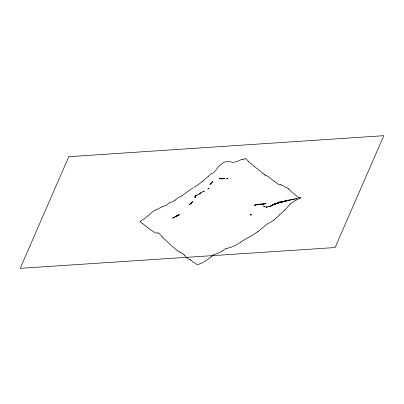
<?xml version="1.0" encoding="UTF-8"?>
<svg xmlns="http://www.w3.org/2000/svg" width="404" height="404" viewBox="0 0 404 404"><rect width="100%" height="100%" fill="white"/><g stroke="black" fill="none" stroke-linecap="round" stroke-linejoin="round"><path stroke-width="0.61" d="M191.254 203.121L192.849 201.525L189.319 204.783L191.516 202.869L190.693 203.596M289.84 204.414L289.259 205.081A18.357 14.625 -50.3 0 1 288.971 205.409L288.582 205.838A17.781 14.165 -50.3 0 0 288.198 206.277L285.81 209.08A8.747 6.969 -50.3 0 1 284.416 210.494M279.477 214.908L278.896 215.569A9.969 7.944 -50.3 0 1 277.078 217.307L276.75 217.534A13.135 10.469 -50.3 0 0 276.432 217.781A10.595 8.439 -50.3 0 0 275.513 218.614L275.21 218.907A13.802 10.994 -50.3 0 1 274.907 219.2M149.813 214.226L149.909 214.125A11.575 9.221 -50.3 0 1 150.611 213.433L151.227 212.873A14.443 11.509 -50.3 0 1 152.061 212.176L153.025 211.444A9.105 7.252 -50.3 0 1 155.257 210.105M149.616 214.438L149.323 214.751A4.388 3.495 -50.3 0 1 149.015 215.029L147.521 216.155A12.585 10.024 -50.3 0 0 146.571 216.918L145.955 217.473A5.782 4.606 -50.3 0 1 145.743 217.645A11.357 9.045 -50.3 0 1 145.208 218.034L144.339 218.64A17.402 13.867 -50.3 0 1 143.572 219.145L142.572 219.751A10.221 8.146 -50.3 0 0 141.92 220.195L140.834 220.953A6.373 5.075 -50.3 0 1 140.188 221.296L139.93 221.417L140.557 221.993A12.574 3.293 60.6 0 0 141.309 222.629L142.147 223.255A17.771 4.656 60.6 0 0 142.324 223.387L142.622 223.594A13.059 3.424 60.6 0 1 142.92 223.821L142.981 223.867M208.217 176.397L208.812 175.785A10.044 7.999 -50.3 0 1 209.115 175.488L210.444 174.27A3.52 2.803 -50.3 0 1 211.459 173.705L213.115 173.074A2.828 2.252 -50.3 0 0 213.448 172.867L214.08 172.326A11.347 9.039 -50.3 0 0 215.322 170.882L216.999 168.705A6.095 4.858 -50.3 0 0 217.261 168.317L218.438 166.665A2.485 1.98 -50.3 0 1 218.746 166.398L222.801 162.928L224.397 162.095A2.06 1.641 -50.3 0 1 224.77 161.999L225.563 161.953A4.287 3.414 -50.3 0 0 225.952 161.913L226.831 161.716A8.595 6.848 -50.3 0 1 227.846 161.524L229.588 161.514A4.848 3.863 -50.3 0 1 230.012 161.575L232.138 162.267A2.409 1.919 -50.3 0 0 232.553 162.307L234.285 162.226A3 2.394 -50.3 0 0 234.673 162.181L235.997 161.731A11.453 9.125 -50.3 0 1 236.598 161.519L237.204 161.327A12.933 10.307 -50.3 0 0 238.991 160.635L239.451 160.403A9.348 7.449 -50.3 0 1 241.37 159.716M203.303 180.871L203.904 180.275A17.953 14.302 -50.3 0 1 204.207 179.977L205.929 178.341A12.039 9.59 -50.3 0 1 206.651 177.699L207.282 177.204A10.327 8.232 -50.3 0 0 208.222 176.407M211.469 256.51L211.878 256.141M264.862 225.967L264.968 225.876A15.291 12.181 -50.3 0 1 265.276 225.609L265.797 225.169A13.231 10.539 -50.3 0 0 266.711 224.311L269.185 222.892A7.949 6.333 -50.3 0 0 269.66 222.7L270.125 222.483A10.469 8.343 -50.3 0 1 270.473 222.331L272.013 221.372A11.105 8.848 -50.3 0 1 273.195 220.473L273.74 220.109A8.393 6.686 -50.3 0 0 274.912 219.205M176.593 199.005L176.8 198.834A16.614 13.236 -50.3 0 1 177.225 198.495L178.073 197.834A13.61 10.847 -50.3 0 1 178.502 197.511A4.798 3.823 -50.3 0 1 179.745 196.824L180.467 196.581A4.934 3.929 -50.3 0 0 181.623 196.021L182.477 195.385M176.386 199.182L176.28 199.268A10.075 8.024 -50.3 0 1 175.215 200.081M284.406 210.479L283.881 210.903A6.565 5.232 -50.3 0 0 283.568 211.171L283.063 211.656A13.968 11.13 -50.3 0 1 282.76 211.943L282.245 212.413A7.787 6.201 -50.3 0 0 281.947 212.711L280.502 213.989A6.191 4.934 -50.3 0 0 279.472 214.908M182.583 195.304L184.724 193.703A17.564 13.994 -50.3 0 0 185.042 193.466L185.36 193.218A10.888 8.676 -50.3 0 1 186.007 192.748L186.885 192.183A14.019 11.171 -50.3 0 0 187.971 191.415L188.602 190.915A11.292 8.999 -50.3 0 1 189.35 190.36L189.905 190.006A9.383 7.479 -50.3 0 0 190.34 189.708L190.986 189.239A14.297 11.393 -50.3 0 1 192.188 188.431L193.082 187.9M257.939 231.628L259.757 230.275A16.635 13.251 -50.3 0 0 260.701 229.507L262.348 228.033A14.978 11.933 -50.3 0 1 263.605 226.998L264.029 226.674A7.964 6.348 -50.3 0 0 264.347 226.422A13.847 11.034 -50.3 0 0 264.655 226.149M222.453 250.879L222.771 250.647A16.266 12.958 -50.3 0 1 223.205 250.339L224.609 249.349A6.1 4.858 -50.3 0 1 226.679 248.288M173.892 200.924L174.003 200.849A10.898 8.681 -50.3 0 1 174.326 200.621A6.898 5.494 -50.3 0 1 174.543 200.48L175.21 200.071M173.68 201.081L172.912 201.586A2.793 2.227 -50.3 0 1 172.564 201.753L170.836 202.207A9.029 7.196 -50.3 0 0 169.337 202.934M272.084 205.57L272.942 204.949L271.468 205.828M274.23 204.424L275.705 203.53L273.589 204.656M199.005 194.188L200.318 193.354L194.708 196.268L197.152 195.066M240.355 242.304L239.38 242.976A16.074 12.807 -50.3 0 1 238.714 243.4L238.158 243.738A13.665 10.888 -50.3 0 0 237.825 243.945L237.39 244.228A10.474 8.343 -50.3 0 1 236.032 244.986L235.451 245.253A14.534 11.58 -50.3 0 0 234.992 245.481L234.532 245.713A12.832 10.221 -50.3 0 1 234.073 245.935L233.022 246.42A15.564 12.398 -50.3 0 1 232.679 246.581A6.469 5.151 -50.3 0 1 232.325 246.728L230.77 247.283A15.296 12.186 -50.3 0 1 229.921 247.561L228.194 248.026A13.943 11.11 -50.3 0 1 227.442 248.192L226.684 248.339M202.131 181.77L201.697 182.058A13.655 10.883 -50.3 0 0 201.046 182.517L198.384 184.557A15.216 12.12 -50.3 0 1 196.97 185.517L195.076 186.663M290.976 203.414L291.198 203.273A12.201 9.721 -50.3 0 1 291.531 203.076L292.092 202.752A11.009 8.772 -50.3 0 0 293.183 202.025L293.723 201.621A11.761 9.368 -50.3 0 1 295.38 200.566L295.496 200.515M194.748 186.875L193.859 187.431M250.202 236.512L251.884 235.547A11.878 9.464 -50.3 0 0 252.773 234.987L254.944 233.482A13.771 10.974 -50.3 0 1 256.055 232.805L256.166 232.744M297.288 199.49L296.4 200.02A13.711 10.923 -50.3 0 1 295.839 200.333L295.723 200.394M250.086 236.577L247.485 238.017M169.332 202.924L168.221 203.611A2.712 2.161 -50.3 0 0 167.907 203.874L166.701 205.04A2.57 2.045 -50.3 0 1 166.251 205.308L165.18 205.707M270.554 206.247L271.756 205.591M247.263 238.143L245.238 239.294A16.71 13.317 -50.3 0 0 244.905 239.501L241.021 241.885A12.039 9.595 -50.3 0 0 240.355 242.304M158.025 232.957L156.378 233.063A9.11 2.384 60.6 0 1 156.232 233.027L155.984 232.957A7.322 1.919 60.6 0 0 155.838 232.921L155.565 232.891A4.924 1.288 60.6 0 1 155.363 232.825L155.04 232.654A16.524 4.328 60.6 0 1 154.586 232.371L154.469 232.295A13.231 3.464 60.6 0 0 154.298 232.179A5.893 1.545 60.6 0 0 154.131 232.083L153.813 231.931A8.196 2.146 60.6 0 1 153.247 231.578L153.005 231.401A11.756 3.08 60.6 0 0 152.707 231.184L151.732 230.522A10.433 2.732 60.6 0 0 151.379 230.285L151.046 230.098A7.216 1.889 60.6 0 1 150.874 229.987L149.354 228.922A11.267 2.949 60.6 0 1 149.056 228.704L148.748 228.462A12.413 3.252 60.6 0 0 148.505 228.275L148.268 228.103A16.271 4.262 60.6 0 1 147.904 227.826L147.723 227.674M274.225 204.454L278.336 202.904L276.336 203.358L279.982 202.465L276.356 203.363L279.007 202.808M157.929 208.888L162.186 206.787M157.585 209.065L157.242 209.247A17.024 13.559 -50.3 0 0 156.904 209.434L155.267 210.151M299.329 197.935L299.541 197.778A10.635 2.788 60.6 0 1 299.914 197.586L300.137 197.581A16.973 4.444 60.6 0 0 300.268 197.576L301.253 197.874L298.687 198.839A9.509 7.575 -50.3 0 0 297.283 199.47M173.72 217.387L172.372 218.145L178.896 215.216L173.574 217.463M270.877 206.217L271.18 206.07M273.18 204.853L272.049 205.368L273.316 204.894M274.811 204.106L275.114 203.969L273.877 204.52L277.654 203.03L275.669 203.52L269.175 206.53L270.024 206.383L269.241 206.459C269.953 206.277 267.009 206.439 266.534 207.161L267.165 206.924L266.024 207.217L266.595 207.313M162.302 206.737L162.767 206.53A12.398 9.878 -50.3 0 1 163.12 206.373L163.236 206.328A5.181 4.126 -50.3 0 1 163.6 206.202L164.337 205.995A7.474 5.954 -50.3 0 0 164.701 205.878L164.938 205.798M219.069 252.778L219.185 252.732A14.403 11.474 -50.3 0 0 220.342 252.182L220.453 252.121A14.428 11.494 -50.3 0 0 222.458 250.889M218.832 252.879L218.716 252.929A15.453 12.312 -50.3 0 0 218.362 253.081L217.781 253.338A6.691 5.328 -50.3 0 1 217.302 253.525L215.362 254.151A10.883 8.671 -50.3 0 0 213.726 254.858M286.805 200.899L287.486 200.652M269.579 206.55L270.842 206.055M243.238 159.287L243.955 159.024A4.747 3.782 -50.3 0 1 244.319 158.918L245.44 158.716M255.591 205.04L257.52 204.51L255.611 204.712L254.126 205.55L254.944 205.272M284.658 201.475L287.249 200.687L285.623 201.147M254.773 205.277L255.899 204.929M283.361 201.859L284.224 201.601M285.189 201.419L285.684 201.288M297.122 198.561L295.869 198.894L296.879 198.682M286.926 200.768L295.551 198.869L288.835 200.137L277.331 203.111M222.973 178.836L224.831 178.518L221.498 178.785L219.14 178.129L221.185 178.896L222.453 178.911M286.537 200.748L289.168 200.101L285.537 200.975M278.679 202.874L282.714 202.076M280.351 184.8L279.896 184.896A4.742 1.242 60.6 0 1 279.76 184.881L278.326 184.33A4.697 1.232 60.6 0 1 278.104 184.194L276.902 183.3A7.262 1.904 60.6 0 1 276.72 183.148L276.336 182.82A6.525 1.712 60.6 0 0 276.154 182.674L275.856 182.451A14.524 3.803 60.6 0 1 275.614 182.27L274.937 181.729A16.175 4.237 60.6 0 1 274.75 181.573L274.377 181.255M241.37 159.742L242.254 159.555A9.277 7.388 -50.3 0 0 243.238 159.297M279.331 202.662L279.002 202.727L281.714 202.303L277.987 202.924M269.392 206.52L270.236 206.358M245.516 158.706L245.662 158.686A7.398 1.939 60.6 0 1 246.576 159.464L247.506 160.348A4.717 1.237 60.6 0 1 248.202 161.08L248.657 161.62M257.535 204.783L258.05 204.722L257.202 204.793L261.721 204.459L257.702 204.762M279.573 202.192L283.638 201.535L287.799 200.111L281.947 201.869L283.941 201.389L282.643 201.778L282.962 201.687L278.164 202.258L279.573 202.192L278.513 202.237M262.398 204.187L266.105 203.571L262.751 204.177L259.56 204.172L263.797 204.086L261.868 204.197M222.109 178.366L222.66 178.401L221.836 178.371L222.195 178.366C220.15 178.442 222.735 178.356 221.836 178.371M266.988 207.409L265.832 207.176L266.413 207.303M190.405 259.893L190.809 260.035M190.309 259.868L189.809 259.716A9.646 2.525 60.6 0 1 189.183 259.434L188.89 259.222A12.266 3.212 60.6 0 0 188.713 259.105L188.37 258.888A6.686 1.752 60.6 0 1 187.754 258.383L187.426 258.075A9.908 2.596 60.6 0 0 186.673 257.449L185.941 256.878A2.707 0.707 60.6 0 1 185.739 256.671L185.29 256.151A12.468 3.267 60.6 0 0 184.482 255.227M265.837 175.326L265.175 175.073M265.888 175.346L265.989 175.376A10.741 2.813 60.6 0 1 266.246 175.477A5.944 1.555 60.6 0 1 266.413 175.568L266.872 175.876A9.12 2.389 60.6 0 0 267.271 176.129L267.584 176.26A7.403 1.939 60.6 0 1 268.135 176.568L268.635 176.992A12.973 3.399 60.6 0 0 269.362 177.553L270.226 178.119A11.029 2.889 60.6 0 1 271.008 178.709L271.337 179.017A13.014 3.409 60.6 0 0 271.715 179.346L272.528 180.027A9.444 2.475 60.6 0 0 273.079 180.457L273.796 180.861A10.06 2.636 60.6 0 1 274.372 181.244M182.467 253.384L182.896 253.596A2.611 0.682 60.6 0 1 183.078 253.742L183.416 254.071A13.822 3.621 60.6 0 1 183.699 254.379L184.482 255.227M286.148 187.451L286.658 187.643A10.08 2.641 60.6 0 0 286.911 187.729L288.163 188.527M281.28 184.926L281.967 185.239A17.443 4.57 60.6 0 1 282.239 185.391L283.593 186.087A11.221 2.939 60.6 0 1 283.967 186.279L284.254 186.456A15.514 4.065 60.6 0 0 284.8 186.759L285.067 186.88A16.806 4.404 60.6 0 1 285.335 187.017L285.774 187.264A10.923 2.863 60.6 0 0 286.153 187.451M219.766 178.401L220.402 178.699M180.75 252.651L179.639 252.015M179.416 251.889L177.851 250.955M298.536 197.687L296.98 196.283A9.908 2.596 60.6 0 0 296.455 195.794L296.006 195.4A16.195 4.242 60.6 0 1 295.814 195.228L294.945 194.506A9.858 2.581 60.6 0 1 294.253 193.92L293.93 193.627A9.201 2.409 60.6 0 0 293.445 193.253L293.152 193.046A12.888 3.378 60.6 0 1 292.728 192.723L291.986 192.122A17.448 4.57 60.6 0 1 291.739 191.915L290.193 190.537A15.998 4.192 60.6 0 1 289.249 189.602L288.83 189.158M262.741 173.306L263.145 173.569A16.135 4.227 60.6 0 1 264.16 174.316L264.469 174.573M145.137 225.599L146.344 226.528A11.378 2.98 60.6 0 1 146.899 226.977L147.096 227.149A16.589 4.348 60.6 0 0 147.349 227.366L147.596 227.573M145.011 225.498L143.95 224.619A13.034 3.414 60.6 0 0 143.582 224.326L143.344 224.149A17.024 4.459 60.6 0 1 143.102 223.962M254.677 166.807L254.469 166.599A13.559 3.55 60.6 0 1 254.257 166.377L253.768 165.857A8.762 2.298 60.6 0 0 253.192 165.352L250.914 163.519A16.418 4.303 60.6 0 1 250.611 163.277L250.364 163.08A7.727 2.025 60.6 0 0 250.182 162.938A13.069 3.424 60.6 0 0 250.005 162.817L249.773 162.661A5.595 1.464 60.6 0 1 248.667 161.661M162.161 236.81L161.701 236.259A12.317 3.227 60.6 0 0 161.039 235.507L160.681 235.123A18.766 4.914 60.6 0 0 160.403 234.825L158.878 233.239A2.535 0.667 60.6 0 0 158.631 233.052L158.418 232.946A5.499 1.439 60.6 0 0 158.03 232.962M203.313 180.886A8.474 6.752 -50.3 0 1 202.131 181.76M190.774 259.954A5.484 1.439 60.6 0 1 191.966 261.065L192.597 261.726A3.005 0.788 60.6 0 0 193.026 262.06L193.763 262.292A10.075 2.641 60.6 0 1 194.289 262.514L194.577 262.701A15.286 4.005 60.6 0 0 194.743 262.802L195.021 262.969A6.212 1.626 60.6 0 1 195.682 263.459L195.753 263.534A10.787 2.828 60.6 0 1 196.021 263.802L196.501 264.287A8.555 2.242 60.6 0 0 196.753 264.524L198.556 264.317A8.767 6.984 -50.3 0 0 199.859 263.807L200.44 263.544A8.146 6.489 -50.3 0 1 201.641 263.13L204.914 261.287A7.979 6.358 -50.3 0 1 205.358 261.019L205.919 260.706A8.024 6.393 -50.3 0 0 207.323 259.691L210.196 257.494A8.08 6.439 -50.3 0 0 211.464 256.5M182.315 253.328A12.206 3.197 60.6 0 1 182.058 253.222L181.785 253.086A13.852 3.631 60.6 0 0 181.371 252.904L181.118 252.813A9.454 2.475 60.6 0 1 180.75 252.662M177.856 250.96A11.822 3.096 60.6 0 1 176.654 250.061L176.326 249.743A17.771 4.656 60.6 0 0 176.129 249.571L173.988 247.743A16.7 4.373 60.6 0 0 173.513 247.394L172.932 247.006A14.009 3.671 60.6 0 1 171.306 245.642A14.185 3.717 60.6 0 1 170.685 245.001L170.326 244.617A14.564 3.813 60.6 0 0 170.044 244.314L168.635 242.93A6.722 1.762 60.6 0 1 168.438 242.759L167.125 241.526A15.817 4.141 60.6 0 1 166.928 241.345L166.665 241.092A11.15 2.919 60.6 0 0 166.337 240.794L166.019 240.521A17.852 4.676 60.6 0 1 165.827 240.355L164.681 239.35A11.15 2.919 60.6 0 1 164.029 238.749L163.08 237.81A9.019 2.363 60.6 0 1 162.161 236.825M289.845 204.419A5.121 4.075 -50.3 0 1 290.971 203.404M257.944 231.638A10.267 8.181 -50.3 0 1 256.51 232.563M211.858 256.111A9.09 7.242 -50.3 0 1 213.731 254.874M254.677 166.807A3.712 0.97 60.6 0 0 254.868 166.988L255.348 167.347A9.257 2.424 60.6 0 1 255.833 167.716L256.661 168.306A8.075 2.116 60.6 0 1 257.237 168.695L257.54 168.928A16.625 4.353 60.6 0 0 257.727 169.069L258.025 169.296A6.585 1.727 60.6 0 1 258.272 169.498L259.53 170.574A3.358 0.879 60.6 0 0 259.701 170.675L260.014 170.821A3.727 0.975 60.6 0 1 260.625 171.306L261.499 172.154A10.948 2.868 60.6 0 1 261.767 172.407L262.034 172.675A8.024 2.101 60.6 0 0 262.751 173.326M265.186 175.094A8.151 2.136 60.6 0 1 264.463 174.568M280.346 184.79A13.524 3.54 60.6 0 1 281.265 184.891M288.158 188.517A7.358 1.929 60.6 0 1 288.83 189.163M299.369 198.011A6.807 1.783 60.6 0 1 298.526 197.667M68.791 156.696L20.2 268.322L335.108 247.541L383.8 135.678L68.791 156.696M195.087 197.48L195.688 196.617L194.849 197.803L195.637 196.733L195.087 197.48M212.635 181.628L210.055 184.512L212.635 181.628M209.085 188.072L207.959 188.921L209.085 188.072M251.45 214.282L250.303 215.1L251.45 214.282M273.205 204.682L272.341 205.298L273.488 204.48L273.205 204.682M200.738 192.966L200.45 193.157L201.955 192.37L200.738 192.966M177.558 215.468L176.326 216.034L177.558 215.468M178.472 214.989L178.164 215.135L179.401 214.564L178.472 214.989M178.826 215.276L177.775 215.625L178.826 215.276M204.389 191.072L202.813 191.668L204.389 191.072M279.3 202.535L277.992 202.884L281.31 202.111L279.3 202.535M226.962 178.457L226.609 178.457L228.053 178.512L226.962 178.457M264.913 206.55L263.494 206.075L264.913 206.55"/></g></svg>
